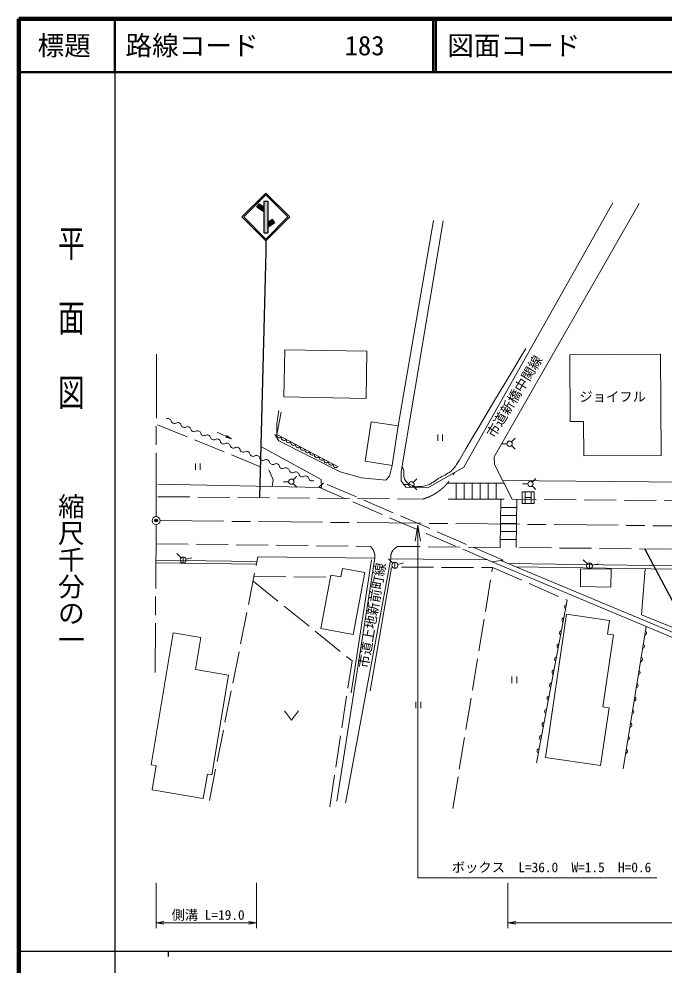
# Model space of a CAD drawing. Units: millimetres, scale not verified. Extents: x 40000 to 680000, y 20000 to 380000.
# Drawn here: x 40000 to 161094, y 202409 to 380000 of the extents above; entities that cross this region are included whole.
import ezdxf
from ezdxf.enums import TextEntityAlignment as Align

# ---------------------------------------------------------------- set-up
doc = ezdxf.new("R2010")
doc.units = ezdxf.units.MM
doc.header["$LTSCALE"] = 1000
doc.header["$PDMODE"] = 32
doc.header["$PDSIZE"] = 500
doc.linetypes.add('CHAIN', pattern=[18.5, 12, -1.5, 3.5, -1.5])
doc.linetypes.add('DASHED', pattern=[7.5, 6, -1.5])
for name, color, linetype, lineweight in [('M-BGD', 7, 'Continuous', 13), ('M-BGD-EXST', 7, 'Continuous', 13), ('M-BMK', 2, 'CHAIN', 13), ('M-BMK-SRVR', 3, 'Continuous', 13), ('M-STR-HTXT', 7, 'Continuous', 13), ('M-STR-STRC', 7, 'Continuous', 25), ('M-TTL', 2, 'Continuous', 140), ('M-TTL-BAND', 7, 'Continuous', 25), ('M-TTL-LINE', 7, 'Continuous', 50), ('M-TTL-TXT', 7, 'Continuous', 13)]:
    doc.layers.add(name, color=color, linetype=linetype, lineweight=lineweight)
doc.layers.add('M-BMK-HTXT', color=7, linetype='Continuous')
doc.layers.add('M-OTRS', color=6, linetype='Continuous')
doc.styles.add('@ＭＳ ゴシック', font='')
doc.styles.add('ＭＳ ゴシック', font='')
doc.styles.get('@ＭＳ ゴシック').set_extended_font_data('@MS Gothic')
doc.styles.get('ＭＳ ゴシック').set_extended_font_data('MS Gothic')

# ---------------------------------------------------------------- blocks, each defined once
blk = doc.blocks.new('open_arrow')
at = {"color": 0, "linetype": 'Continuous', "lineweight": -2}
blk.add_lwpolyline([(7.5, 1.25), (0, 0), (7.5, -1.25)], dxfattribs=at)

msp = doc.modelspace()

# ---------------------------------------------------------------- hatches: boundary and pattern name
at = {"layer": 'M-STR-STRC'}
for points in [[(85964, 343809), (85964, 344711), (85091, 345293), (84675, 344669)], [(86715, 339836), (86715, 340870), (86714, 341771), (86714, 345813), (85964, 345813), (85964, 344711), (85964, 343809), (85965, 339836)], [(88003, 341729), (87587, 342353), (86714, 341771), (86715, 340870)]]:
    msp.add_hatch(color=256, dxfattribs=at).paths.add_polyline_path(points)

# ---------------------------------------------------------------- linework, layer by layer
at = {"layer": 'M-BGD'}
for p, q in [((123513, 295895), (151488, 345455)), ((156423, 345375), (129208, 297826)), ((111195, 303602), (117842, 342172)), ((119612, 342117), (111758, 294968)), ((89900, 317917), (89736, 309050)), ((89900, 317917), (105319, 317632)), ((105319, 317632), (105155, 308765)), ((143382, 316981), (160453, 317078)), ((143382, 316981), (143453, 304450)), ((160453, 317078), (160561, 298085)), ((89736, 309050), (105155, 308765)), ((88437, 304000), (88804, 306520)), ((88398, 302000), (88437, 304000)), ((106120, 304367), (105005, 296970)), ((106120, 304367), (111195, 303602)), ((143453, 304450), (145979, 304464)), ((145979, 304464), (146016, 298002)), ((79914, 301193), (77194, 302458)), ((88025, 302001), (88780, 300818)), ((88398, 302000), (99904, 295949)), ((111195, 303602), (110080, 296205)), ((88780, 300818), (100288, 294977)), ((85522, 299708), (96727, 293540)), ((105005, 296970), (110080, 296205)), ((129208, 297826), (129263, 296396)), ((146016, 298002), (160561, 298085)), ((100288, 294977), (104307, 293852)), ((109585, 294200), (110080, 296205)), ((111758, 294968), (111724, 293305)), ((116753, 291985), (123513, 295895)), ((129263, 296396), (132590, 289866)), ((96727, 293540), (96782, 292080)), ((104307, 293852), (108889, 293423)), ((108889, 293423), (109585, 294200)), ((111724, 293305), (112592, 292095)), ((186239, 292851), (130798, 293384)), ((66072, 292671), (96782, 292080)), ((112592, 292095), (116753, 291985)), ((84855, 279053), (106783, 278808)), ((65730, 277906), (84579, 277663)), ((65737, 278406), (84585, 278163)), ((99660, 233177), (106783, 278808)), ((101306, 232787), (109800, 278661)), ((106191, 278487), (102372, 253510)), ((105943, 253896), (109956, 277048)), ((109800, 278661), (127998, 278443)), ((128856, 278083), (168027, 261623)), ((168660, 262387), (130483, 278342)), ((131784, 277798), (158633, 277383)), ((133275, 277175), (158625, 276783)), ((158633, 277383), (211169, 276845)), ((98530, 275617), (96667, 265565)), ((98530, 275617), (100442, 275262)), ((100740, 276868), (100442, 275262)), ((100740, 276868), (104908, 276096)), ((104908, 276096), (102748, 264439)), ((145428, 276778), (145387, 273444)), ((145428, 276778), (151169, 276706)), ((151169, 276706), (151128, 273372)), ((157571, 276800), (156865, 268148)), ((158625, 276783), (211076, 276246)), ((145387, 273444), (151128, 273372)), ((142934, 270895), (137120, 240391)), ((142791, 268269), (138834, 241395)), ((142791, 268269), (150832, 267085)), ((150832, 267085), (150457, 264541)), ((156865, 268148), (169318, 263063)), ((68969, 264770), (64839, 240003)), ((68969, 264770), (74129, 263910)), ((96667, 265565), (102748, 264439)), ((157721, 265953), (153384, 239252)), ((74129, 263910), (73126, 257893)), ((151582, 264375), (149595, 250880)), ((150457, 264541), (151582, 264375)), ((73126, 257893), (79367, 256852)), ((79367, 256852), (76240, 238102)), ((150762, 250708), (149167, 239873)), ((149595, 250880), (150762, 250708)), ((64839, 240003), (65765, 239849)), ((65765, 239849), (65005, 235293)), ((138834, 241395), (149167, 239873)), ((75371, 238247), (74611, 233691)), ((75371, 238247), (76240, 238102)), ((65005, 235293), (74611, 233691))]:
    msp.add_line(p, q, dxfattribs=at)
at = {"layer": 'M-BGD', "linetype": 'DASHED'}
for p, q in [((88398, 302000), (89221, 306166)), ((66019, 303824), (86966, 295266)), ((86966, 295266), (87738, 293496)), ((87738, 293496), (87547, 292258)), ((96306, 292089), (97166, 292930)), ((128848, 278082), (96306, 292089)), ((130902, 278409), (97166, 292930)), ((66061, 290325), (115799, 289875)), ((339595, 287880), (132590, 289866)), ((65776, 281505), (105971, 280988)), ((130333, 280805), (111216, 280998)), ((334968, 278743), (133333, 280775)), ((75755, 233278), (84855, 279053)), ((111803, 277075), (128918, 277047)), ((121441, 231797), (128918, 277047)), ((130902, 278409), (128848, 278082)), ((128918, 277047), (142934, 270895)), ((84118, 275345), (98450, 275186)), ((83941, 274457), (102518, 259520)), ((98335, 232120), (102518, 259520))]:
    msp.add_line(p, q, dxfattribs=at)
at = {"layer": 'M-BGD'}
msp.add_lwpolyline([(111919, 295891), (111943, 295860), (111967, 295829), (111991, 295798), (112014, 295767), (112037, 295735), (112059, 295703), (112080, 295671), (112100, 295639), (112119, 295606), (112136, 295573), (112197, 295425), (112235, 295269), (112256, 295107), (112264, 294941), (112264, 294771), (112260, 294599), (112257, 294427), (112259, 294256), (112272, 294087), (112299, 293921), (112321, 293837), (112347, 293755), (112378, 293674), (112414, 293595), (112453, 293517), (112497, 293442), (112544, 293368), (112594, 293297), (112647, 293228), (112703, 293161), (113024, 292858), (113398, 292616), (113815, 292434), (114264, 292309), (114735, 292239), (115218, 292222), (115702, 292256), (116178, 292338), (116634, 292468), (117062, 292641), (117224, 292723), (117381, 292811), (117533, 292904), (117682, 293001), (117828, 293100), (117972, 293201), (118116, 293303), (118260, 293405), (118405, 293505), (118552, 293602), (118825, 293771), (119106, 293931), (119391, 294086), (119678, 294238), (119964, 294392), (120246, 294550), (120521, 294715), (120787, 294890), (121041, 295079), (121279, 295284), (121438, 295441), (121589, 295607), (121733, 295780), (121870, 295961), (122002, 296147), (122130, 296338), (122254, 296534), (122375, 296731), (122494, 296931), (122612, 297132), (123877, 299277), (125138, 301407), (126396, 303525), (127652, 305630), (128905, 307726), (130156, 309814), (131406, 311895), (132654, 313971), (133902, 316044), (135149, 318115)], dxfattribs=at)
for centre, radius, start, end in [((67982, 304387), 625, 14.18154, 120.44174), ((69194, 304693), 625, 194.18153, 300.44174), ((69827, 303615), 625, 14.18154, 120.44174), ((71039, 303921), 625, 194.18153, 300.44174), ((71673, 302844), 625, 14.18154, 120.44174), ((72885, 303150), 625, 194.18153, 300.44174), ((73518, 302072), 625, 14.18154, 120.44174), ((74730, 302379), 625, 194.18153, 300.44174), ((75363, 301301), 625, 14.18154, 120.44174), ((88893, 301867), 512, 164.94038, 319.57961), ((76575, 301607), 625, 194.18153, 300.44174), ((77208, 300529), 625, 14.18154, 120.44174), ((78420, 300836), 625, 194.18153, 300.44174), ((79054, 299758), 625, 14.18154, 120.44174), ((89778, 301401), 512, 164.94038, 319.57961), ((90664, 300936), 512, 164.94038, 319.57961), ((91549, 300470), 512, 164.94038, 319.57961), ((92434, 300005), 512, 164.94038, 319.57961), ((80266, 300064), 625, 194.18153, 300.44174), ((80899, 298987), 625, 14.18154, 120.44174), ((82111, 299293), 625, 194.18153, 300.44174), ((82744, 298215), 625, 14.18154, 120.44174), ((83956, 298521), 625, 194.18153, 300.44174), ((93319, 299539), 512, 164.94038, 319.57961), ((94204, 299074), 512, 164.94038, 319.57961), ((95089, 298608), 512, 164.94038, 319.57961), ((84589, 297444), 625, 14.18154, 120.44174), ((85801, 297750), 625, 194.18153, 300.44174), ((86435, 296672), 625, 14.18154, 120.44174), ((87646, 296978), 625, 194.18153, 300.44174), ((95974, 298143), 512, 164.94038, 319.57961), ((96859, 297677), 512, 164.94038, 319.57961), ((97744, 297212), 512, 164.94038, 319.57961), ((98629, 296747), 512, 164.94038, 319.57961), ((88280, 295901), 625, 14.18154, 120.44174), ((89492, 296207), 625, 194.18153, 300.44174), ((90125, 295129), 625, 14.18154, 120.44174), ((91337, 295436), 625, 194.18153, 300.44174), ((91970, 294358), 625, 14.18154, 120.44174), ((99514, 296281), 512, 164.94038, 319.57965), ((93182, 294664), 625, 194.18153, 300.44174), ((93816, 293586), 625, 14.18154, 120.44174), ((95027, 293893), 625, 194.18153, 300.44174), ((142837, 269641), 439, 97.70032, 240.71586), ((142369, 267185), 439, 97.70032, 240.71586), ((141901, 264730), 439, 97.70032, 240.71586), ((157383, 264742), 439, 279.26752, 62.28307), ((141433, 262274), 439, 97.70032, 240.71586), ((156982, 262274), 439, 279.26752, 62.28307), ((140965, 259818), 439, 97.70032, 240.71586), ((156581, 259807), 439, 279.26752, 62.28307), ((140497, 257362), 439, 97.70032, 240.71586), ((156181, 257339), 439, 279.26752, 62.28307), ((140028, 254906), 439, 97.70032, 240.71586), ((155780, 254871), 439, 279.26752, 62.28307), ((139560, 252451), 439, 97.70032, 240.71586), ((155379, 252404), 439, 279.26752, 62.28307), ((139092, 249995), 439, 97.70032, 240.71586), ((154978, 249936), 439, 279.26752, 62.28307), ((138624, 247539), 439, 97.70032, 240.71586), ((154578, 247468), 439, 279.26752, 62.28307), ((138156, 245083), 439, 97.70032, 240.71586), ((154177, 245001), 439, 279.26752, 62.28307), ((137688, 242627), 439, 97.70032, 240.71586), ((153776, 242533), 439, 279.26752, 62.28307)]:
    msp.add_arc(centre, radius, start, end, dxfattribs=at)
at = {"layer": 'M-BGD', "linetype": 'DASHED'}
for centre, radius, start, end in [((113167, 299042), 9537, 286.02155, 334.07118), ((104281, 279117), 2521, 352.96113, 47.9004), ((111959, 278950), 2178, 109.94701, 187.62418)]:
    msp.add_arc(centre, radius, start, end, dxfattribs=at)
at = {"layer": 'M-BGD-EXST'}
for p, q in [((118622, 301999), (118622, 300788)), ((119530, 301999), (119530, 300788)), ((131607, 300266), (130624, 300266)), ((132447, 300613), (133142, 301309)), ((132447, 299918), (133142, 299222)), ((73127, 296571), (73127, 295360)), ((74035, 296571), (74035, 295360)), ((90643, 293137), (89659, 293137)), ((91482, 293484), (92178, 294180)), ((114014, 292979), (114710, 293675)), ((136356, 293067), (137051, 293762)), ((91482, 292789), (92178, 292093)), ((113175, 292632), (112191, 292632)), ((114014, 292284), (114710, 291589)), ((134485, 291257), (134485, 289057)), ((136685, 291257), (134485, 291257)), ((135516, 292719), (134533, 292719)), ((136356, 292371), (137051, 291676)), ((136685, 289057), (136685, 291257)), ((135035, 291147), (135035, 289167)), ((135035, 290157), (136135, 290157)), ((136135, 289167), (136135, 291147)), ((134485, 289057), (136685, 289057)), ((70426, 278837), (69626, 279637)), ((70826, 279003), (70826, 277872)), ((71372, 278584), (72465, 278877)), ((110166, 277850), (109366, 278650)), ((110566, 278015), (110566, 276884)), ((111112, 277596), (112205, 277889)), ((146700, 277698), (145900, 278498)), ((147100, 277863), (147100, 276732)), ((147646, 277444), (148739, 277737)), ((132542, 256558), (132542, 255347)), ((133450, 256558), (133450, 255347)), ((114501, 251845), (114501, 250634)), ((115410, 251845), (115410, 250634)), ((89858, 250104), (91155, 248375)), ((92452, 250104), (91155, 248375))]:
    msp.add_line(p, q, dxfattribs=at)
for centre, radius in [((132099, 300266), 492), ((91135, 293137), 492), ((113666, 292632), 492), ((136008, 292719), 492), ((70826, 278437), 566), ((110566, 277450), 566), ((147100, 277298), 566)]:
    msp.add_circle(centre, radius, dxfattribs=at)
at = {"layer": 'M-BMK'}
for p, q in [((65744, 286586), (65828, 317663)), ((65738, 285086), (65575, 257354)), ((66492, 285828), (164853, 284825))]:
    msp.add_line(p, q, dxfattribs=at)
at = {"layer": 'M-BMK-SRVR'}
msp.add_circle((65742, 285836), 750, dxfattribs=at)
at = {"layer": 'M-OTRS'}
msp.add_point((65742, 285836), dxfattribs=at)
at = {"layer": 'M-STR-HTXT'}
for p, q in [((65730, 217856), (65730, 209356)), ((84579, 217856), (84579, 209356)), ((131784, 217856), (131784, 209356)), ((65730, 210356), (84579, 210356)), ((131784, 210356), (211169, 210356))]:
    msp.add_line(p, q, dxfattribs=at)
msp.add_lwpolyline([(114868, 284964), (114868, 218791), (159734, 218791)], dxfattribs=at)
at = {"layer": 'M-STR-STRC'}
for p, q in [((81840, 342825), (86340, 347325)), ((82193, 342825), (86340, 346971)), ((90840, 342825), (86340, 347325)), ((90487, 342825), (86340, 346971)), ((84675, 344669), (85091, 345293)), ((85964, 343809), (84675, 344669)), ((85091, 345293), (85964, 344711)), ((85964, 345813), (85965, 339836)), ((85964, 345813), (86714, 345813)), ((86714, 345813), (86715, 339836)), ((81840, 342825), (86340, 338324)), ((82193, 342825), (86340, 338678)), ((86340, 338678), (90487, 342825)), ((86340, 338325), (90840, 342825)), ((87587, 342353), (86714, 341771)), ((88003, 341729), (86715, 340870)), ((88003, 341729), (87587, 342353)), ((85965, 339836), (86715, 339836)), ((86340, 338324), (86340, 336324)), ((86340, 336324), (85181, 290266)), ((172656, 251942), (157524, 280394))]:
    msp.add_line(p, q, dxfattribs=at)
at = {"layer": 'M-STR-STRC', "lineweight": 13}
for p, q in [((131091, 292867), (120591, 292873)), ((122091, 292872), (122090, 289872)), ((123591, 292871), (123590, 289871)), ((125091, 292870), (125090, 289870)), ((126591, 292869), (126590, 289869)), ((128091, 292869), (128090, 289869)), ((129591, 292868), (129590, 289868)), ((131090, 289867), (120590, 289873)), ((130333, 280805), (130426, 289887)), ((133333, 280775), (133426, 289858)), ((130409, 288305), (133409, 288274)), ((130394, 286805), (133394, 286774)), ((130379, 285305), (133379, 285274)), ((130364, 283805), (133364, 283775)), ((130349, 282305), (133348, 282275))]:
    msp.add_line(p, q, dxfattribs=at)
at = {"layer": 'M-TTL'}
for p, q in [((40000, 380000), (40000, 20000)), ((680000, 380000), (40000, 380000))]:
    msp.add_line(p, q, dxfattribs=at)
at = {"layer": 'M-TTL-BAND'}
for p, q in [((58000, 370000), (58000, 20000)), ((40000, 205000), (579000, 205000)), ((68000, 205000), (68000, 204000))]:
    msp.add_line(p, q, dxfattribs=at)
at = {"layer": 'M-TTL-LINE'}
for p, q in [((58000, 380000), (58000, 370000)), ((117750, 380000), (117750, 370000)), ((118250, 380000), (118250, 370000)), ((40000, 370000), (680000, 370000))]:
    msp.add_line(p, q, dxfattribs=at)

# ---------------------------------------------------------------- block references
at = {"layer": 'M-BGD', "xscale": 150, "yscale": 150, "rotation": 155.1}
msp.add_blockref('open_arrow', (79914, 301193), dxfattribs=at)
at = {"layer": 'M-STR-HTXT'}
for p, xscale, yscale, rotation in [((114868, 284964), 400, 400, 270), ((84579, 210356), 200, 200, 180)]:
    msp.add_blockref('open_arrow', p, dxfattribs=dict(at, xscale=xscale, yscale=yscale, rotation=rotation))
at = {"layer": 'M-STR-HTXT', "xscale": 200, "yscale": 200}
for p in [(65730, 210356), (131784, 210356)]:
    msp.add_blockref('open_arrow', p, dxfattribs=at)

# ---------------------------------------------------------------- texts
at = {"layer": 'M-BMK-HTXT', "style": 'ＭＳ ゴシック'}
for s, rotation, p in [('市道新橋中関線', 58.452, (129660, 300925)), ('市道上地新前町線', 80.375, (106058, 257926))]:
    msp.add_text(s, height=1833, rotation=rotation, dxfattribs=at).set_placement(p, align=Align.BOTTOM_LEFT)
msp.add_text('ジョイフル', height=1833, dxfattribs=at).set_placement((145178, 307629), align=Align.BOTTOM_LEFT)
at = {"layer": 'M-STR-HTXT', "style": 'ＭＳ ゴシック'}
msp.add_text('ボックス\u3000L=36.0\u3000W=1.5\u3000H=0.6', height=1833, dxfattribs=at).set_placement((121234, 219291), align=Align.BOTTOM_LEFT)
msp.add_text('側溝 L=19.0', height=1833, dxfattribs=at).set_placement((75501, 210356), align=Align.BOTTOM_CENTER)
at = {"layer": 'M-TTL-BAND', "style": '@ＭＳ ゴシック', "width": 1.4}
msp.add_text('平  面  図', height=3666, rotation=270, dxfattribs=at).set_placement((49777, 306475), align=Align.MIDDLE_RIGHT)
at = {"layer": 'M-TTL-BAND', "style": '@ＭＳ ゴシック'}
msp.add_text('縮尺千分の一', height=3666, rotation=270, dxfattribs=at).set_placement((49777, 261030), align=Align.MIDDLE_RIGHT)
at = {"layer": 'M-TTL-TXT', "style": 'ＭＳ ゴシック'}
msp.add_text('標題', height=3666, dxfattribs=at).set_placement((48500, 375000), align=Align.MIDDLE_CENTER)
for s, p in [('路線コード', (60000, 375000)), ('183', (101142, 375000)), ('図面コード', (120380, 375000))]:
    msp.add_text(s, height=3666, dxfattribs=at).set_placement(p, align=Align.MIDDLE_LEFT)

doc.saveas('drawing.dxf')
